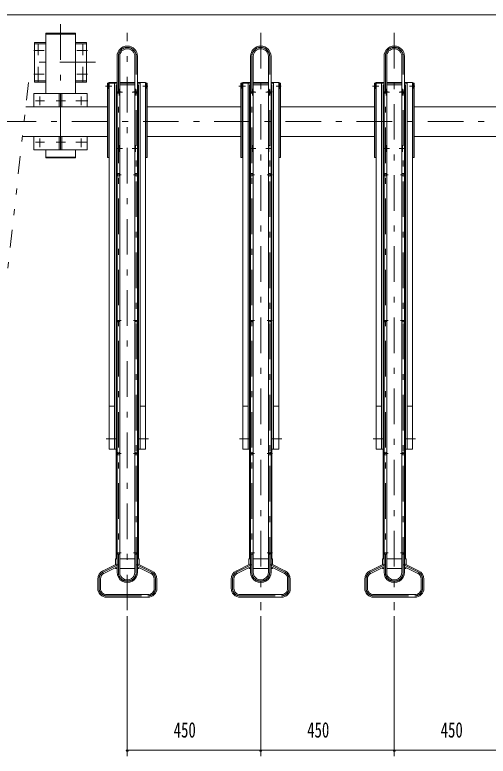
# Model space of a CAD drawing. Units: millimetres, scale not verified. Extents: x -5940 to 5940, y -4200 to 4200.
# Drawn here: x -2365 to -770, y -243 to 2258 of the extents above; entities that cross this region are included whole.
import ezdxf
from ezdxf.enums import TextEntityAlignment as Align

# ---------------------------------------------------------------- set-up
doc = ezdxf.new("R2010")
doc.units = ezdxf.units.MM
doc.header["$LTSCALE"] = 10
for name, pattern in [('USER1', [3, 1, -2]), ('USER2', [24, 12, -5, 2, -5]), ('USER3', [25, 6, -5, 2, -5, 2, -5])]:
    doc.linetypes.add(name, pattern=pattern)
for name, color, linetype, lineweight in [('0-2_2-0BOLD', 7, 'Continuous', 18), ('0-3_2-1HIDDEN', 3, 'USER1', 18), ('0-4_2-2CENTER', 3, 'USER2', 18), ('0-5_2-5DIM', 3, 'Continuous', 18), ('0-7_2-7RACK', 5, 'Continuous', 18), ('0-8_2-8', 2, 'USER3', 18)]:
    doc.layers.add(name, color=color, linetype=linetype, lineweight=lineweight)
doc.styles.add('ＭＳ ゴシック', font='')
doc.styles.get('ＭＳ ゴシック').set_extended_font_data('MS Gothic')

msp = doc.modelspace()

# ---------------------------------------------------------------- linework, layer by layer
at = {"layer": '0-2_2-0BOLD'}
for p, q in [((-2261.21, 2193.39), (-2161.21, 2193.39)), ((-2261.21, 2160.89), (-2299.21, 2160.89)), ((-2123.21, 2160.89), (-2161.21, 2160.89)), ((-2020.7, 376.6), (-2020.7, 2118.39)), ((-2011.71, 2118.39), (-2011.7, 376.6)), ((-1960.71, 2118.39), (-1960.71, 376.6)), ((-1951.71, 376.6), (-1951.71, 2118.39)), ((-1570.7, 376.6), (-1570.7, 2118.39)), ((-1561.71, 2118.39), (-1561.7, 376.6)), ((-1510.71, 2118.39), (-1510.71, 376.6)), ((-1501.71, 376.6), (-1501.71, 2118.39)), ((-1120.7, 376.6), (-1120.7, 2118.39)), ((-1111.71, 2118.39), (-1111.7, 376.6)), ((-1060.71, 2118.39), (-1060.71, 376.6)), ((-1051.71, 376.6), (-1051.71, 2118.39)), ((-2261.21, 2035.89), (-2299.21, 2035.89)), ((-2161.21, 2035.89), (-2123.21, 2035.89)), ((-2020.7, 2030.39), (-2047.21, 2030.39)), ((-2029.21, 793.39), (-2029.21, 2027.39)), ((-1960.71, 2030.39), (-2011.71, 2030.39)), ((-2011.71, 2027.39), (-1960.71, 2027.39)), ((-1951.71, 2030.39), (-1925.2, 2030.39)), ((-1922.2, 2010.39), (-1922.2, 2027.39)), ((-1570.7, 2030.39), (-1597.21, 2030.39)), ((-1579.21, 793.39), (-1579.21, 2027.39)), ((-1510.71, 2030.39), (-1561.71, 2030.39)), ((-1561.71, 2027.39), (-1510.71, 2027.39)), ((-1501.71, 2030.39), (-1475.2, 2030.39)), ((-1472.2, 2010.39), (-1472.2, 2027.39)), ((-1120.7, 2030.39), (-1147.21, 2030.39)), ((-1129.21, 793.39), (-1129.21, 2027.39)), ((-1060.71, 2030.39), (-1111.71, 2030.39)), ((-1111.71, 2027.39), (-1060.71, 2027.39)), ((-1051.71, 2030.39), (-1025.2, 2030.39)), ((-1022.2, 2010.39), (-1022.2, 2027.39)), ((-2048.7, 2010.39), (-2048.7, 1777.39)), ((-2011.71, 2022.39), (-1960.71, 2022.39)), ((-1948.7, 2022.39), (-1951.71, 2022.39)), ((-1948.7, 2022.39), (-1948.7, 423.39)), ((-1922.2, 2010.39), (-1925.2, 2010.39)), ((-1923.7, 1777.39), (-1923.7, 2010.39)), ((-1598.7, 2010.39), (-1598.7, 1777.39)), ((-1561.71, 2022.39), (-1510.71, 2022.39)), ((-1498.7, 2022.39), (-1501.71, 2022.39)), ((-1498.7, 2022.39), (-1498.7, 423.39)), ((-1472.2, 2010.39), (-1475.2, 2010.39)), ((-1473.7, 1777.39), (-1473.7, 2010.39)), ((-1148.7, 2010.39), (-1148.7, 1777.39)), ((-1111.71, 2022.39), (-1060.71, 2022.39)), ((-1048.7, 2022.39), (-1051.71, 2022.39)), ((-1048.7, 2022.39), (-1048.7, 423.39)), ((-1022.2, 2010.39), (-1025.2, 2010.39)), ((-1023.7, 1777.39), (-1023.7, 2010.39)), ((-2215.71, 1993.39), (-2215.71, 1948.39)), ((-2211.21, 1948.39), (-2211.21, 1993.39)), ((-2206.71, 1993.39), (-2206.71, 1948.39)), ((-2121.21, 1948.39), (-2121.21, 1993.39)), ((-2328.62, 1948.39), (-2053.21, 1948.39)), ((-1603.21, 1948.39), (-1919.2, 1948.39)), ((-1153.21, 1948.39), (-1469.2, 1948.39)), ((-703.21, 1948.39), (-1019.2, 1948.39)), ((-2339.65, 1848.39), (-2053.21, 1848.39)), ((-2215.71, 1803.39), (-2215.71, 1848.39)), ((-2206.71, 1848.39), (-2206.71, 1803.39)), ((-2121.21, 1848.39), (-2121.21, 1803.39)), ((-1919.2, 1848.39), (-1603.21, 1848.39)), ((-1469.2, 1848.39), (-1153.21, 1848.39)), ((-1019.2, 1848.39), (-703.21, 1848.39)), ((-2261.21, 1778.39), (-2161.21, 1778.39)), ((-2029.2, 938.39), (-2047.2, 938.39)), ((-1925.21, 938.39), (-1943.21, 938.39)), ((-1579.2, 938.39), (-1597.2, 938.39)), ((-1475.21, 938.39), (-1493.21, 938.39)), ((-1129.2, 938.39), (-1147.2, 938.39)), ((-1025.21, 938.39), (-1043.21, 938.39)), ((-2047.2, 793.39), (-2023.71, 793.39)), ((-1597.2, 793.39), (-1573.71, 793.39)), ((-1147.2, 793.39), (-1123.71, 793.39)), ((-2069.68, 381.92), (-2020.7, 406.27)), ((-2011.7, 423.39), (-1960.71, 423.39)), ((-1951.71, 423.39), (-1946.2, 423.39)), ((-1951.71, 406.27), (-1902.73, 381.92)), ((-1946.2, 423.39), (-1946.2, 403.54)), ((-1619.68, 381.92), (-1570.7, 406.27)), ((-1561.7, 423.39), (-1510.71, 423.39)), ((-1501.71, 423.39), (-1496.2, 423.39)), ((-1501.71, 406.27), (-1452.73, 381.92)), ((-1496.2, 423.39), (-1496.2, 403.54)), ((-1169.68, 381.92), (-1120.7, 406.27)), ((-1111.7, 423.39), (-1060.71, 423.39)), ((-1051.71, 423.39), (-1046.2, 423.39)), ((-1051.71, 406.27), (-1002.73, 381.92)), ((-1046.2, 423.39), (-1046.2, 403.54)), ((-2020.7, 396.22), (-2065.67, 373.86)), ((-2026.21, 392.39), (-2026.21, 393.48)), ((-2020.7, 390.39), (-2024.2, 390.39)), ((-1960.71, 390.39), (-2011.7, 390.39)), ((-1906.74, 373.86), (-1951.71, 396.22)), ((-1951.71, 390.39), (-1948.21, 390.39)), ((-1946.2, 392.39), (-1946.2, 393.48)), ((-1570.7, 396.22), (-1615.67, 373.86)), ((-1576.21, 392.39), (-1576.21, 393.48)), ((-1570.7, 390.39), (-1574.2, 390.39)), ((-1510.71, 390.39), (-1561.7, 390.39)), ((-1456.74, 373.86), (-1501.71, 396.22)), ((-1501.71, 390.39), (-1498.21, 390.39)), ((-1496.2, 392.39), (-1496.2, 393.48)), ((-1120.7, 396.22), (-1165.67, 373.86)), ((-1126.21, 392.39), (-1126.21, 393.48)), ((-1120.7, 390.39), (-1124.2, 390.39)), ((-1060.71, 390.39), (-1111.7, 390.39)), ((-1006.74, 373.86), (-1051.71, 396.22)), ((-1051.71, 390.39), (-1048.21, 390.39)), ((-1046.2, 392.39), (-1046.2, 393.48)), ((-2085.71, 354.78), (-2085.71, 323.75)), ((-2076.71, 323.75), (-2076.71, 354.78)), ((-1895.71, 354.78), (-1895.71, 323.75)), ((-1886.7, 323.75), (-1886.7, 354.78)), ((-1635.71, 323.75), (-1635.71, 354.78)), ((-1626.71, 354.78), (-1626.71, 323.75)), ((-1445.71, 354.78), (-1445.71, 323.75)), ((-1436.7, 323.75), (-1436.7, 354.78)), ((-1185.71, 354.78), (-1185.71, 323.75)), ((-1176.71, 323.75), (-1176.71, 354.78)), ((-995.71, 354.78), (-995.71, 323.75)), ((-986.7, 323.75), (-986.7, 354.78)), ((-1914.21, 302.89), (-2058.21, 302.89)), ((-1608.21, 302.89), (-1464.21, 302.89)), ((-1158.21, 302.89), (-1014.21, 302.89)), ((-2058.21, 293.89), (-1914.21, 293.89)), ((-1464.21, 293.89), (-1608.21, 293.89)), ((-1014.21, 293.89), (-1158.21, 293.89))]:
    msp.add_line(p, q, dxfattribs=at)
for points in [[(-2161.21, 1993.39), (-2161.21, 2196.39), (-2261.21, 2196.39), (-2261.21, 1993.39)], [(-2261.21, 2031.39), (-2299.21, 2031.39), (-2299.21, 2165.39), (-2261.21, 2165.39)], [(-2161.21, 2165.39), (-2123.21, 2165.39), (-2123.21, 2031.39), (-2161.21, 2031.39)], [(-2047.21, 1777.39), (-2053.21, 1777.39), (-2053.21, 2027.39), (-2050.21, 2027.39)], [(-2050.21, 2027.39), (-2050.21, 2010.39), (-2047.21, 2010.39)], [(-2020.7, 2027.39), (-2047.21, 2027.39), (-2047.21, 793.39)], [(-1943.21, 793.39), (-1943.21, 2027.39), (-1951.71, 2027.39)], [(-1925.21, 2027.39), (-1925.21, 793.39), (-1948.7, 793.39)], [(-1922.2, 2027.39), (-1919.21, 2027.39), (-1919.21, 1777.39), (-1925.21, 1777.39)], [(-1597.21, 1777.39), (-1603.21, 1777.39), (-1603.21, 2027.39), (-1600.21, 2027.39)], [(-1600.21, 2027.39), (-1600.21, 2010.39), (-1597.21, 2010.39)], [(-1570.7, 2027.39), (-1597.21, 2027.39), (-1597.21, 793.39)], [(-1493.21, 793.39), (-1493.21, 2027.39), (-1501.71, 2027.39)], [(-1475.21, 2027.39), (-1475.21, 793.39), (-1498.7, 793.39)], [(-1472.2, 2027.39), (-1469.21, 2027.39), (-1469.21, 1777.39), (-1475.21, 1777.39)], [(-1147.21, 1777.39), (-1153.21, 1777.39), (-1153.21, 2027.39), (-1150.21, 2027.39)], [(-1150.21, 2027.39), (-1150.21, 2010.39), (-1147.21, 2010.39)], [(-1120.7, 2027.39), (-1147.21, 2027.39), (-1147.21, 793.39)], [(-1043.21, 793.39), (-1043.21, 2027.39), (-1051.71, 2027.39)], [(-1025.21, 2027.39), (-1025.21, 793.39), (-1048.7, 793.39)], [(-1022.2, 2027.39), (-1019.21, 2027.39), (-1019.21, 1777.39), (-1025.21, 1777.39)], [(-2023.71, 423.39), (-2023.71, 2022.39), (-2020.7, 2022.39)], [(-1573.71, 423.39), (-1573.71, 2022.39), (-1570.7, 2022.39)], [(-1123.71, 423.39), (-1123.71, 2022.39), (-1120.7, 2022.39)], [(-2121.21, 1993.39), (-2301.21, 1993.39), (-2301.21, 1948.39)], [(-2211.21, 1948.39), (-2211.21, 1848.39), (-2211.21, 1803.39)], [(-2121.21, 1803.39), (-2301.21, 1803.39), (-2301.21, 1848.39)], [(-2161.21, 1803.39), (-2161.21, 1775.39), (-2261.21, 1775.39), (-2261.21, 1803.39)], [(-2026.21, 403.54), (-2026.21, 423.39), (-2020.7, 423.39)], [(-1576.21, 403.54), (-1576.21, 423.39), (-1570.7, 423.39)], [(-1126.21, 403.54), (-1126.21, 423.39), (-1120.7, 423.39)]]:
    msp.add_lwpolyline(points, dxfattribs=at)
for centre, radius, start, end in [((-1986.21, 2118.39), 34.5, 359.99998, 179.99998), ((-1536.21, 2118.39), 34.5, 359.99998, 179.99998), ((-1086.21, 2118.39), 34.5, 359.99998, 179.99998), ((-1986.21, 2118.39), 25.5, 359.99998, 179.99998), ((-1536.21, 2118.39), 25.5, 359.99998, 179.99998), ((-1086.21, 2118.39), 25.5, 359.99998, 179.99998), ((-2047.21, 2027.39), 3, 90, 180), ((-1925.2, 2027.39), 3, 0, 90), ((-1597.21, 2027.39), 3, 90, 180), ((-1475.2, 2027.39), 3, 0, 90), ((-1147.21, 2027.39), 3, 90, 180), ((-1025.2, 2027.39), 3, 0, 90), ((-2016.2, 1718.39), 4.5, 180.00002, 0), ((-1956.21, 1718.39), 4.5, 180.00002, 0), ((-1566.2, 1718.39), 4.5, 180.00002, 0), ((-1506.21, 1718.39), 4.5, 180.00002, 0), ((-1116.2, 1718.39), 4.5, 180.00002, 0), ((-1056.21, 1718.39), 4.5, 180.00002, 0), ((-2016.2, 778.39), 4.5, 359.99998, 179.99998), ((-1956.21, 778.39), 4.5, 359.99998, 179.99998), ((-1566.2, 778.39), 4.5, 359.99998, 179.99998), ((-1506.21, 778.39), 4.5, 359.99998, 179.99998), ((-1116.2, 778.39), 4.5, 359.99998, 179.99998), ((-1056.21, 778.39), 4.5, 359.99998, 179.99998), ((-2055.69, 355.36), 30.02, 114.85748, 181.30573), ((-2024.2, 392.39), 2, 180, 270), ((-1986.21, 377.4), 34.51, 178.47601, 1.52399), ((-1986.21, 377.4), 25.51, 178.47601, 1.52399), ((-1948.21, 392.39), 2, 270, 0), ((-1916.72, 355.36), 30.02, 358.69426, 65.1425), ((-1605.69, 355.36), 30.02, 114.85748, 181.30573), ((-1574.2, 392.39), 2, 180, 270), ((-1536.21, 377.4), 34.51, 178.47601, 1.52399), ((-1536.21, 377.4), 25.51, 178.47601, 1.52399), ((-1498.21, 392.39), 2, 270, 0), ((-1466.72, 355.36), 30.02, 358.69426, 65.1425), ((-1155.69, 355.36), 30.02, 114.85748, 181.30573), ((-1124.2, 392.39), 2, 180, 270), ((-1086.21, 377.4), 34.51, 178.47601, 1.52399), ((-1086.21, 377.4), 25.51, 178.47601, 1.52399), ((-1048.21, 392.39), 2, 270, 0), ((-1016.72, 355.36), 30.02, 358.69426, 65.1425), ((-2055.69, 355.36), 21.02, 114.85748, 181.30573), ((-1916.72, 355.36), 21.02, 358.69426, 65.1425), ((-1605.69, 355.36), 21.02, 114.85748, 181.30573), ((-1466.72, 355.36), 21.02, 358.69426, 65.1425), ((-1155.69, 355.36), 21.02, 114.85748, 181.30573), ((-1016.72, 355.36), 21.02, 358.69426, 65.1425), ((-2056.9, 322.69), 28.83, 177.49678, 273.08292), ((-2056.9, 322.69), 19.83, 177.49678, 273.08292), ((-1915.51, 322.69), 28.83, 266.91708, 2.50322), ((-1915.51, 322.69), 19.83, 266.91708, 2.50322), ((-1606.9, 322.69), 28.83, 177.49678, 273.08292), ((-1606.9, 322.69), 19.83, 177.49678, 273.08292), ((-1465.51, 322.69), 28.83, 266.91708, 2.50322), ((-1465.51, 322.69), 19.83, 266.91708, 2.50322), ((-1156.9, 322.69), 28.83, 177.49678, 273.08292), ((-1156.9, 322.69), 19.83, 177.49678, 273.08292), ((-1015.51, 322.69), 28.83, 266.91708, 2.50322), ((-1015.51, 322.69), 19.83, 266.91708, 2.50322)]:
    msp.add_arc(centre, radius, start, end, dxfattribs=at)
at = {"layer": '0-3_2-1HIDDEN'}
for centre in [(-2016.2, 1998.39), (-1956.21, 1998.39), (-1566.2, 1998.39), (-1506.21, 1998.39), (-1116.2, 1998.39), (-1056.21, 1998.39), (-2016.2, 1227.39), (-1956.21, 1227.39), (-1566.2, 1227.39), (-1506.21, 1227.39), (-1116.2, 1227.39), (-1056.21, 1227.39), (-2016.2, 443.39), (-1956.21, 443.39), (-1566.2, 443.39), (-1506.21, 443.39), (-1116.2, 443.39), (-1056.21, 443.39)]:
    msp.add_circle(centre, 4.5, dxfattribs=at)
for centre, start, end in [((-2016.2, 1718.39), 0, 180), ((-1956.21, 1718.39), 0, 180), ((-1566.2, 1718.39), 0, 180), ((-1506.21, 1718.39), 0, 180), ((-1116.2, 1718.39), 0, 180), ((-1056.21, 1718.39), 0, 180), ((-2016.2, 778.39), 180.00002, 0), ((-1956.21, 778.39), 180.00002, 0), ((-1566.2, 778.39), 180.00002, 0), ((-1506.21, 778.39), 180.00002, 0), ((-1116.2, 778.39), 180.00002, 0), ((-1056.21, 778.39), 180.00002, 0)]:
    msp.add_arc(centre, 4.5, start, end, dxfattribs=at)
at = {"layer": '0-4_2-2CENTER'}
for p, q in [((-2211.21, 2226.39), (-2211.21, 1818.39)), ((-1986.21, 249.39), (-1986.21, 2197.39)), ((-1536.21, 2197.39), (-1536.21, 249.39)), ((-1086.21, 2197.39), (-1086.21, 249.39)), ((-2286.21, 2121.83), (-2286.21, 2161.15)), ((-2136.21, 2121.83), (-2136.21, 2161.15)), ((-2266.65, 2138.39), (-2301.61, 2138.39)), ((-2120.8, 2138.39), (-2155.76, 2138.39)), ((-2016.2, 2118.39), (-2016.2, 376.6)), ((-1956.21, 376.6), (-1956.21, 2118.39)), ((-1566.2, 2118.39), (-1566.2, 376.6)), ((-1506.21, 376.6), (-1506.21, 2118.39)), ((-1116.2, 2118.39), (-1116.2, 376.6)), ((-1056.21, 376.6), (-1056.21, 2118.39)), ((-2093.21, 2098.39), (-2329.21, 2098.39)), ((-2286.21, 2082.5), (-2286.21, 2032.98)), ((-2136.21, 2032.98), (-2136.21, 2082.5)), ((-2301.61, 2058.39), (-2266.65, 2058.39)), ((-2155.76, 2058.39), (-2120.8, 2058.39)), ((-2037.83, 2017.39), (-2060.07, 2017.39)), ((-2013.71, 2008.39), (-2013.71, 1986.39)), ((-1958.71, 2008.39), (-1958.71, 1986.39)), ((-1916.99, 2017.39), (-1934.38, 2017.39)), ((-1587.83, 2017.39), (-1610.07, 2017.39)), ((-1563.71, 2008.39), (-1563.71, 1986.39)), ((-1508.71, 2008.39), (-1508.71, 1986.39)), ((-1484.38, 2017.39), (-1466.99, 2017.39)), ((-1137.83, 2017.39), (-1160.07, 2017.39)), ((-1113.71, 2008.39), (-1113.71, 1986.39)), ((-1058.71, 1986.39), (-1058.71, 2008.39)), ((-1016.99, 2017.39), (-1034.38, 2017.39)), ((-2281.21, 1982.3), (-2281.21, 1953.82)), ((-2141.21, 1982.3), (-2141.21, 1953.82)), ((-2025.21, 1998.39), (-2007.21, 1998.39)), ((-2002.71, 1997.39), (-2024.71, 1997.39)), ((-1947.71, 1997.39), (-1969.71, 1997.39)), ((-1965.21, 1998.39), (-1947.21, 1998.39)), ((-1575.21, 1998.39), (-1557.21, 1998.39)), ((-1552.71, 1997.39), (-1574.71, 1997.39)), ((-1519.71, 1997.39), (-1497.71, 1997.39)), ((-1497.21, 1998.39), (-1515.21, 1998.39)), ((-1107.21, 1998.39), (-1125.21, 1998.39)), ((-1124.71, 1997.39), (-1102.71, 1997.39)), ((-1069.71, 1997.39), (-1047.71, 1997.39)), ((-1047.21, 1998.39), (-1065.21, 1998.39)), ((-2295.83, 1968.39), (-2264.75, 1968.39)), ((-2225.83, 1968.39), (-2194.75, 1968.39)), ((-2159.15, 1968.39), (-2119.52, 1968.39)), ((-4813.21, 1898.39), (390.79, 1898.39)), ((-2295.83, 1828.39), (-2264.75, 1828.39)), ((-2281.21, 1841.36), (-2281.21, 1812.01)), ((-2225.83, 1828.39), (-2194.75, 1828.39)), ((-2159.15, 1828.39), (-2119.95, 1828.39)), ((-2141.21, 1841.36), (-2141.21, 1812.01)), ((-2024.71, 1807.39), (-2002.71, 1807.39)), ((-2013.71, 1818.39), (-2013.71, 1796.39)), ((-1947.71, 1807.39), (-1969.71, 1807.39)), ((-1958.71, 1796.39), (-1958.71, 1818.39)), ((-1574.71, 1807.39), (-1552.71, 1807.39)), ((-1563.71, 1818.39), (-1563.71, 1796.39)), ((-1497.71, 1807.39), (-1519.71, 1807.39)), ((-1508.71, 1796.39), (-1508.71, 1818.39)), ((-1124.71, 1807.39), (-1102.71, 1807.39)), ((-1113.71, 1796.39), (-1113.71, 1818.39)), ((-1069.71, 1807.39), (-1047.71, 1807.39)), ((-1058.71, 1796.39), (-1058.71, 1818.39)), ((-2007.21, 1718.39), (-2025.21, 1718.39)), ((-1965.21, 1718.39), (-1947.21, 1718.39)), ((-1575.21, 1718.39), (-1557.21, 1718.39)), ((-1515.21, 1718.39), (-1497.21, 1718.39)), ((-1107.21, 1718.39), (-1125.21, 1718.39)), ((-1047.21, 1718.39), (-1065.21, 1718.39)), ((-2007.21, 1227.39), (-2025.21, 1227.39)), ((-1947.21, 1227.39), (-1965.21, 1227.39)), ((-1557.21, 1227.39), (-1575.21, 1227.39)), ((-1497.21, 1227.39), (-1515.21, 1227.39)), ((-1107.21, 1227.39), (-1125.21, 1227.39)), ((-1065.21, 1227.39), (-1047.21, 1227.39)), ((-2021.36, 828.39), (-2057.65, 828.39)), ((-1951.05, 828.39), (-1914.76, 828.39)), ((-1607.65, 828.39), (-1571.36, 828.39)), ((-1501.05, 828.39), (-1464.76, 828.39)), ((-1157.65, 828.39), (-1121.36, 828.39)), ((-1051.05, 828.39), (-1014.76, 828.39)), ((-2025.21, 778.39), (-2007.21, 778.39)), ((-1965.21, 778.39), (-1947.21, 778.39)), ((-1575.21, 778.39), (-1557.21, 778.39)), ((-1515.21, 778.39), (-1497.21, 778.39)), ((-1125.21, 778.39), (-1107.21, 778.39)), ((-1065.21, 778.39), (-1047.21, 778.39)), ((-2007.21, 443.39), (-2025.21, 443.39)), ((-1947.21, 443.39), (-1965.21, 443.39)), ((-1557.21, 443.39), (-1575.21, 443.39)), ((-1497.21, 443.39), (-1515.21, 443.39)), ((-1107.21, 443.39), (-1125.21, 443.39)), ((-1065.21, 443.39), (-1047.21, 443.39)), ((-2016.2, 403.48), (-2067.68, 377.89)), ((-1904.74, 377.89), (-1956.21, 403.48)), ((-1566.2, 403.48), (-1617.68, 377.89)), ((-1454.74, 377.89), (-1506.21, 403.48)), ((-1116.2, 403.48), (-1167.68, 377.89)), ((-1004.74, 377.89), (-1056.21, 403.48)), ((-2081.21, 354.78), (-2081.21, 323.75)), ((-1891.21, 323.75), (-1891.21, 354.78)), ((-1631.21, 354.78), (-1631.21, 323.75)), ((-1441.21, 323.75), (-1441.21, 354.78)), ((-1181.21, 354.78), (-1181.21, 323.75)), ((-991.21, 323.75), (-991.21, 354.78)), ((-2058.21, 298.39), (-1914.21, 298.39)), ((-1608.21, 298.39), (-1464.21, 298.39)), ((-1158.21, 298.39), (-1014.21, 298.39))]:
    msp.add_line(p, q, dxfattribs=at)
for centre, radius, start, end in [((-1986.21, 2118.39), 30, 359.99998, 179.99998), ((-1536.21, 2118.39), 30, 359.99998, 179.99998), ((-1086.21, 2118.39), 30, 359.99998, 179.99998), ((-2055.69, 355.36), 25.52, 114.85748, 181.30573), ((-1986.21, 377.4), 30.01, 178.47601, 1.52399), ((-1916.72, 355.36), 25.52, 358.69426, 65.1425), ((-1605.69, 355.36), 25.52, 114.85748, 181.30573), ((-1536.21, 377.4), 30.01, 178.47601, 1.52399), ((-1466.72, 355.36), 25.52, 358.69426, 65.1425), ((-1155.69, 355.36), 25.52, 114.85748, 181.30573), ((-1086.21, 377.4), 30.01, 178.47601, 1.52399), ((-1016.72, 355.36), 25.52, 358.69426, 65.1425), ((-2056.9, 322.69), 24.33, 177.49678, 273.08292), ((-1915.51, 322.69), 24.33, 266.91708, 2.50322), ((-1606.9, 322.69), 24.33, 177.49678, 273.08292), ((-1465.51, 322.69), 24.33, 266.91708, 2.50322), ((-1156.9, 322.69), 24.33, 177.49678, 273.08292), ((-1015.51, 322.69), 24.33, 266.91708, 2.50322)]:
    msp.add_arc(centre, radius, start, end, dxfattribs=at)
at = {"layer": '0-5_2-5DIM'}
for p, q in [((-1986.21, -242.68), (-1986.21, 229.39)), ((-1536.21, 229.39), (-1536.21, -242.68)), ((-1086.21, 229.39), (-1086.21, -242.68)), ((-1982.21, -222.68), (-1990.21, -222.68)), ((-1536.21, -222.68), (-1986.21, -222.68)), ((-1532.21, -222.68), (-1540.21, -222.68)), ((-1086.21, -222.68), (-1536.21, -222.68)), ((-1082.21, -222.68), (-1090.21, -222.68)), ((-636.21, -222.68), (-1086.21, -222.68))]:
    msp.add_line(p, q, dxfattribs=at)
for centre in [(-1986.21, -222.68), (-1536.21, -222.68), (-1086.21, -222.68)]:
    msp.add_arc(centre, 4, 180, 0, dxfattribs=at)
at = {"layer": '0-7_2-7RACK'}
msp.add_lwpolyline([(-5086.21, 198.39), (-5086.21, 2258.39), (663.79, 2258.39)], dxfattribs=at)
at = {"layer": '0-8_2-8'}
msp.add_line((-2319.63, 2029.97), (-2523.92, 177.57), dxfattribs=at)

# ---------------------------------------------------------------- texts
at = {"layer": '0-5_2-5DIM', "color": 7, "style": 'ＭＳ ゴシック', "width": 0.7}
for p in [(-1829.71, -195.58), (-1379.71, -195.58), (-929.71, -195.58)]:
    msp.add_text('450', height=52.1, dxfattribs=at).set_placement(p, align=Align.BOTTOM_LEFT)

doc.saveas('drawing.dxf')
